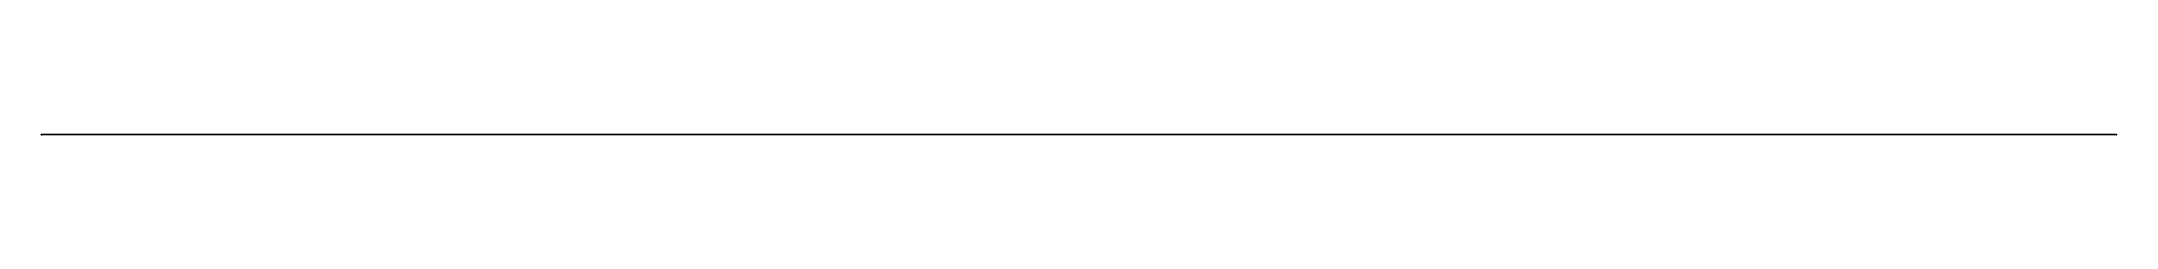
# Model space of a CAD drawing. Header units: centimetres. Extents: x 0 to 31.5, y 0 to 0.
import ezdxf

# ---------------------------------------------------------------- set-up
doc = ezdxf.new("R2010")
doc.units = ezdxf.units.CM
doc.header["$MEASUREMENT"] = 0
doc.layers.add('SwitchPlate v9_JupiterAdvancedStandardLayoutPlate', color=7, linetype='Continuous')
doc.layers.add('SwitchPlate v9_Sketch4', color=7, linetype='Continuous')

msp = doc.modelspace()

# ---------------------------------------------------------------- linework, layer by layer
at = {"layer": 'SwitchPlate v9_JupiterAdvancedStandardLayoutPlate'}
for p, q in [((0, 0, -0.5), (0, 0, -15.7875)), ((0, 0, -15.7875), (0.5, 0, -15.7875)), ((0, 0), (0.5, 0)), ((0, 0, -16.2875), (0.5, 0, -16.2875)), ((0, 0, -16.2875), (0, 0, -15.7875)), ((1.70007, 0, -1.97834), (0, 0, -1.97834)), ((0, 0), (0, 0, -0.5)), ((0.5, 0), (30.98, 0)), ((30.98, 0, -16.2875), (0.5, 0, -16.2875)), ((0.5, 0, -15.7875), (0.5, 0, -16.2875)), ((0.5, 0), (0.5, 0, -0.5)), ((2.16192, 0, -13.6609), (0.76197, 0, -13.6609)), ((0.76197, 0, -13.6609), (0.76197, 0, -15.0608)), ((0.76197, 0, -15.0608), (2.16192, 0, -15.0608)), ((2.16192, 0, -8.89838), (0.76197, 0, -8.89838)), ((0.76197, 0, -10.29831), (2.16192, 0, -10.29831)), ((0.76197, 0, -8.89838), (0.76197, 0, -10.29831)), ((2.16192, 0, -10.80338), (0.76197, 0, -10.80338)), ((0.76197, 0, -10.80338), (0.76197, 0, -12.2033)), ((0.76197, 0, -12.2033), (2.16192, 0, -12.2033)), ((1.00009, 0, -2.67831), (2.40004, 0, -2.67831)), ((2.40004, 0, -1.27836), (1.00009, 0, -1.27836)), ((1.00009, 0, -1.27836), (1.00009, 0, -2.67831)), ((1.00009, 0, -2.67831), (2.40004, 0, -1.27836)), ((2.40004, 0, -2.67831), (1.00009, 0, -1.27836)), ((1.12508, 0, -4.11326), (1.04253, 0, -4.11326)), ((1.04253, 0, -4.11326), (1.04253, 0, -3.83338)), ((1.04253, 0, -3.83338), (1.12508, 0, -3.83338)), ((1.12508, 0, -3.83338), (1.12508, 0, -3.20638)), ((1.80004, 0, -4.43628), (1.12508, 0, -4.43628)), ((1.12508, 0, -3.20638), (1.29761, 0, -3.20638)), ((1.12508, 0, -4.43628), (1.12508, 0, -4.11326)), ((2.63817, 0, -6.99338), (1.23822, 0, -6.99338)), ((1.23822, 0, -6.99338), (1.23822, 0, -8.39331)), ((1.23822, 0, -8.39331), (2.63817, 0, -8.39331)), ((1.29761, 0, -3.08635), (1.62751, 0, -3.08635)), ((1.29761, 0, -3.20638), (1.29761, 0, -3.08635)), ((1.4762, 0, -5.08838), (1.4762, 0, -6.48831)), ((1.4762, 0, -6.48831), (2.87629, 0, -6.48831)), ((2.87629, 0, -5.08838), (1.4762, 0, -5.08838)), ((1.62751, 0, -3.20638), (1.80004, 0, -3.20638)), ((1.62751, 0, -3.08635), (1.62751, 0, -3.20638)), ((1.70007, 0, -1.97834), (1.70007, 0)), ((1.80004, 0, -3.65327), (1.95259, 0, -3.65327)), ((1.80004, 0, -4.11326), (1.80004, 0, -4.43628)), ((1.95259, 0, -4.11326), (1.80004, 0, -4.11326)), ((1.80004, 0, -3.20638), (1.80004, 0, -3.65327)), ((1.95259, 0, -3.65327), (1.95259, 0, -3.18336)), ((3.35254, 0, -4.5833), (1.95259, 0, -4.5833)), ((1.95259, 0, -3.18336), (3.35254, 0, -3.18336)), ((1.95259, 0, -4.5833), (1.95259, 0, -4.11326)), ((2.16192, 0, -15.0608), (2.16192, 0, -13.6609)), ((2.16192, 0, -10.29831), (2.16192, 0, -8.89838)), ((2.16192, 0, -12.2033), (2.16192, 0, -10.80338)), ((2.40004, 0, -2.67831), (2.40004, 0, -1.27836)), ((2.63817, 0, -8.39331), (2.63817, 0, -6.99338)), ((4.0669, 0, -13.6609), (2.66697, 0, -13.6609)), ((2.66697, 0, -15.0608), (4.0669, 0, -15.0608)), ((2.66697, 0, -13.6609), (2.66697, 0, -15.0608)), ((2.66697, 0, -10.29831), (4.0669, 0, -10.29831)), ((4.0669, 0, -8.89838), (2.66697, 0, -8.89838)), ((2.66697, 0, -8.89838), (2.66697, 0, -10.29831)), ((2.66697, 0, -12.2033), (4.0669, 0, -12.2033)), ((2.66697, 0, -10.80338), (2.66697, 0, -12.2033)), ((4.0669, 0, -10.80338), (2.66697, 0, -10.80338)), ((2.87629, 0, -6.48831), (2.87629, 0, -5.08838)), ((3.35254, 0, -3.65327), (3.50509, 0, -3.65327)), ((3.35254, 0, -3.18336), (3.35254, 0, -3.65327)), ((3.35254, 0, -4.11326), (3.35254, 0, -4.5833)), ((3.50509, 0, -4.11326), (3.35254, 0, -4.11326)), ((3.3812, 0, -2.67831), (4.78128, 0, -2.67831)), ((4.78128, 0, -1.27836), (3.3812, 0, -1.27836)), ((3.3812, 0, -1.27836), (3.3812, 0, -2.67831)), ((4.18004, 0, -4.43628), (3.50509, 0, -4.43628)), ((3.50509, 0, -4.43628), (3.50509, 0, -4.11326)), ((3.50509, 0, -3.65327), (3.50509, 0, -3.20638)), ((3.50509, 0, -3.20638), (3.67748, 0, -3.20638)), ((5.0194, 0, -6.99338), (3.61947, 0, -6.99338)), ((3.61947, 0, -8.39331), (5.0194, 0, -8.39331)), ((3.61947, 0, -6.99338), (3.61947, 0, -8.39331)), ((3.67748, 0, -3.08635), (4.00752, 0, -3.08635)), ((3.67748, 0, -3.20638), (3.67748, 0, -3.08635)), ((4.00752, 0, -3.08635), (4.00752, 0, -3.20638)), ((4.00752, 0, -3.20638), (4.18004, 0, -3.20638)), ((4.0669, 0, -15.0608), (4.0669, 0, -13.6609)), ((4.0669, 0, -10.29831), (4.0669, 0, -8.89838)), ((4.0669, 0, -12.2033), (4.0669, 0, -10.80338)), ((4.09572, 0, -6.48831), (5.49565, 0, -6.48831)), ((5.49565, 0, -5.08838), (4.09572, 0, -5.08838)), ((4.09572, 0, -5.08838), (4.09572, 0, -6.48831)), ((4.18004, 0, -3.20638), (4.18004, 0, -3.83338)), ((4.18004, 0, -3.83338), (4.26259, 0, -3.83338)), ((4.26259, 0, -4.11326), (4.18004, 0, -4.11326)), ((4.18004, 0, -4.11326), (4.18004, 0, -4.43628)), ((4.26259, 0, -3.83338), (4.26259, 0, -4.11326)), ((4.57197, 0, -15.0608), (5.9719, 0, -15.0608)), ((5.9719, 0, -13.6609), (4.57197, 0, -13.6609)), ((4.57197, 0, -13.6609), (4.57197, 0, -15.0608)), ((4.57197, 0, -8.89838), (4.57197, 0, -10.29831)), ((4.57197, 0, -10.29831), (5.9719, 0, -10.29831)), ((5.9719, 0, -8.89838), (4.57197, 0, -8.89838)), ((5.9719, 0, -10.80338), (4.57197, 0, -10.80338)), ((4.57197, 0, -10.80338), (4.57197, 0, -12.2033)), ((4.57197, 0, -12.2033), (5.9719, 0, -12.2033)), ((4.78128, 0, -2.67831), (4.78128, 0, -1.27836)), ((5.0194, 0, -8.39331), (5.0194, 0, -6.99338)), ((6.44815, 0, -3.18336), (5.04822, 0, -3.18336)), ((5.04822, 0, -3.18336), (5.04822, 0, -4.5833)), ((5.04822, 0, -4.5833), (6.44815, 0, -4.5833)), ((5.49565, 0, -6.48831), (5.49565, 0, -5.08838)), ((5.52447, 0, -6.99338), (5.52447, 0, -8.39331)), ((5.52447, 0, -8.39331), (6.9244, 0, -8.39331)), ((6.9244, 0, -6.99338), (5.52447, 0, -6.99338)), ((7.16253, 0, -1.27836), (5.7626, 0, -1.27836)), ((5.7626, 0, -1.27836), (5.7626, 0, -2.67831)), ((5.7626, 0, -2.67831), (7.16253, 0, -2.67831)), ((5.9719, 0, -15.0608), (5.9719, 0, -13.6609)), ((5.9719, 0, -10.29831), (5.9719, 0, -8.89838)), ((5.9719, 0, -12.2033), (5.9719, 0, -10.80338)), ((6.00072, 0, -6.48831), (7.40065, 0, -6.48831)), ((7.40065, 0, -5.08838), (6.00072, 0, -5.08838)), ((6.00072, 0, -5.08838), (6.00072, 0, -6.48831)), ((6.44815, 0, -4.5833), (6.44815, 0, -3.18336)), ((7.8769, 0, -13.6609), (6.47697, 0, -13.6609)), ((6.47697, 0, -13.6609), (6.47697, 0, -15.0608)), ((7.8769, 0, -8.89838), (6.47697, 0, -8.89838)), ((6.47697, 0, -10.29831), (7.8769, 0, -10.29831)), ((6.47697, 0, -8.89838), (6.47697, 0, -10.29831)), ((7.8769, 0, -10.80338), (6.47697, 0, -10.80338)), ((6.47697, 0, -12.2033), (7.8769, 0, -12.2033)), ((6.47697, 0, -10.80338), (6.47697, 0, -12.2033)), ((6.47697, 0, -15.0608), (7.8769, 0, -15.0608)), ((6.9244, 0, -8.39331), (6.9244, 0, -6.99338)), ((6.95322, 0, -4.5833), (8.35315, 0, -4.5833)), ((8.35315, 0, -3.18336), (6.95322, 0, -3.18336)), ((6.95322, 0, -3.18336), (6.95322, 0, -4.5833)), ((7.16253, 0, -2.67831), (7.16253, 0, -1.27836)), ((7.40065, 0, -6.48831), (7.40065, 0, -5.08838)), ((7.42947, 0, -8.39331), (8.8294, 0, -8.39331)), ((8.8294, 0, -6.99338), (7.42947, 0, -6.99338)), ((7.42947, 0, -6.99338), (7.42947, 0, -8.39331)), ((7.8769, 0, -10.29831), (7.8769, 0, -8.89838)), ((7.8769, 0, -12.2033), (7.8769, 0, -10.80338)), ((7.8769, 0, -15.0608), (7.8769, 0, -13.6609)), ((7.90572, 0, -5.08838), (7.90572, 0, -6.48831)), ((9.30565, 0, -5.08838), (7.90572, 0, -5.08838)), ((7.90572, 0, -6.48831), (9.30565, 0, -6.48831)), ((8.18629, 0, -2.2084), (8.18629, 0, -1.92838)), ((8.18629, 0, -1.92838), (8.2687, 0, -1.92838)), ((8.2687, 0, -2.2084), (8.18629, 0, -2.2084)), ((8.94381, 0, -2.53128), (8.2687, 0, -2.53128)), ((8.2687, 0, -1.30138), (8.4412, 0, -1.30138)), ((8.2687, 0, -2.53128), (8.2687, 0, -2.2084)), ((8.2687, 0, -1.92838), (8.2687, 0, -1.30138)), ((8.35315, 0, -4.5833), (8.35315, 0, -3.18336)), ((8.38197, 0, -10.29831), (9.7819, 0, -10.29831)), ((9.7819, 0, -8.89838), (8.38197, 0, -8.89838)), ((8.38197, 0, -8.89838), (8.38197, 0, -10.29831)), ((8.38197, 0, -10.80338), (8.38197, 0, -12.2033)), ((8.38197, 0, -12.2033), (9.7819, 0, -12.2033)), ((9.7819, 0, -10.80338), (8.38197, 0, -10.80338)), ((8.38197, 0, -15.0608), (9.7819, 0, -15.0608)), ((8.38197, 0, -13.6609), (8.38197, 0, -15.0608)), ((9.7819, 0, -13.6609), (8.38197, 0, -13.6609)), ((8.4412, 0, -1.18135), (8.77126, 0, -1.18135)), ((8.4412, 0, -1.30138), (8.4412, 0, -1.18135)), ((8.77126, 0, -1.30138), (8.94381, 0, -1.30138)), ((8.77126, 0, -1.18135), (8.77126, 0, -1.30138)), ((8.8294, 0, -8.39331), (8.8294, 0, -6.99338)), ((8.85822, 0, -4.5833), (10.25815, 0, -4.5833)), ((10.25815, 0, -3.18336), (8.85822, 0, -3.18336)), ((8.85822, 0, -3.18336), (8.85822, 0, -4.5833)), ((12.9062, 0, -2.2084), (8.94381, 0, -2.2084)), ((8.94381, 0, -1.74827), (12.9062, 0, -1.74827)), ((8.94381, 0, -2.2084), (8.94381, 0, -2.53128)), ((8.94381, 0, -1.30138), (8.94381, 0, -1.74827)), ((9.30565, 0, -6.48831), (9.30565, 0, -5.08838)), ((10.7344, 0, -6.99338), (9.33447, 0, -6.99338)), ((9.33447, 0, -6.99338), (9.33447, 0, -8.39331)), ((9.33447, 0, -8.39331), (10.7344, 0, -8.39331)), ((9.7819, 0, -10.29831), (9.7819, 0, -8.89838)), ((9.7819, 0, -12.2033), (9.7819, 0, -10.80338)), ((9.7819, 0, -15.0608), (9.7819, 0, -13.6609)), ((9.81072, 0, -6.48831), (11.2107, 0, -6.48831)), ((9.81072, 0, -5.08838), (9.81072, 0, -6.48831)), ((11.2107, 0, -5.08838), (9.81072, 0, -5.08838)), ((10.25815, 0, -4.5833), (10.25815, 0, -3.18336)), ((10.28683, 0, -8.89838), (10.28683, 0, -10.29831)), ((11.6869, 0, -8.89838), (10.28683, 0, -8.89838)), ((10.28683, 0, -10.29831), (11.6869, 0, -10.29831)), ((10.28683, 0, -10.80338), (10.28683, 0, -12.2033)), ((10.28683, 0, -12.2033), (11.6869, 0, -12.2033)), ((11.6869, 0, -10.80338), (10.28683, 0, -10.80338)), ((11.6869, 0, -13.6609), (10.28683, 0, -13.6609)), ((10.28683, 0, -13.6609), (10.28683, 0, -15.0608)), ((10.28683, 0, -15.0608), (11.6869, 0, -15.0608)), ((10.7344, 0, -8.39331), (10.7344, 0, -6.99338)), ((10.7632, 0, -3.18336), (10.7632, 0, -4.5833)), ((12.1632, 0, -3.18336), (10.7632, 0, -3.18336)), ((10.7632, 0, -4.5833), (12.1632, 0, -4.5833)), ((11.2107, 0, -6.48831), (11.2107, 0, -5.08838)), ((11.2395, 0, -8.39331), (12.6394, 0, -8.39331)), ((12.6394, 0, -6.99338), (11.2395, 0, -6.99338)), ((11.2395, 0, -6.99338), (11.2395, 0, -8.39331)), ((11.6869, 0, -10.29831), (11.6869, 0, -8.89838)), ((11.6869, 0, -12.2033), (11.6869, 0, -10.80338)), ((11.6869, 0, -15.0608), (11.6869, 0, -13.6609)), ((11.7157, 0, -6.48831), (13.1157, 0, -6.48831)), ((13.1157, 0, -5.08838), (11.7157, 0, -5.08838)), ((11.7157, 0, -5.08838), (11.7157, 0, -6.48831)), ((12.1632, 0, -4.5833), (12.1632, 0, -3.18336)), ((12.1918, 0, -10.29831), (13.5919, 0, -10.29831)), ((12.1918, 0, -8.89838), (12.1918, 0, -10.29831)), ((13.5919, 0, -8.89838), (12.1918, 0, -8.89838)), ((12.1918, 0, -10.80338), (12.1918, 0, -12.2033)), ((12.1918, 0, -12.2033), (13.5919, 0, -12.2033)), ((12.1918, 0, -15.0608), (13.5919, 0, -15.0608)), ((13.5919, 0, -10.80338), (12.1918, 0, -10.80338)), ((12.1918, 0, -13.6609), (12.1918, 0, -15.0608)), ((13.5919, 0, -13.6609), (12.1918, 0, -13.6609)), ((12.6394, 0, -8.39331), (12.6394, 0, -6.99338)), ((14.0682, 0, -3.18336), (12.6682, 0, -3.18336)), ((12.6682, 0, -4.5833), (14.0682, 0, -4.5833)), ((12.6682, 0, -3.18336), (12.6682, 0, -4.5833)), ((12.9062, 0, -2.67831), (12.9062, 0, -2.2084)), ((12.9062, 0, -1.27836), (14.3063, 0, -1.27836)), ((12.9062, 0, -1.74827), (12.9062, 0, -1.27836)), ((14.3063, 0, -2.67831), (12.9062, 0, -2.67831)), ((13.1157, 0, -6.48831), (13.1157, 0, -5.08838)), ((13.1445, 0, -6.99338), (13.1445, 0, -8.39331)), ((14.5444, 0, -6.99338), (13.1445, 0, -6.99338)), ((13.1445, 0, -8.39331), (14.5444, 0, -8.39331)), ((13.5919, 0, -10.29831), (13.5919, 0, -8.89838)), ((13.5919, 0, -15.0608), (13.5919, 0, -13.6609)), ((13.5919, 0, -12.2033), (13.5919, 0, -10.80338)), ((13.6207, 0, -6.48831), (15.0207, 0, -6.48831)), ((15.0207, 0, -5.08838), (13.6207, 0, -5.08838)), ((13.6207, 0, -5.08838), (13.6207, 0, -6.48831)), ((14.0682, 0, -4.5833), (14.0682, 0, -3.18336)), ((14.097, 0, -10.29831), (15.4969, 0, -10.29831)), ((15.4969, 0, -8.89838), (14.097, 0, -8.89838)), ((14.097, 0, -8.89838), (14.097, 0, -10.29831)), ((14.097, 0, -12.2033), (15.4969, 0, -12.2033)), ((15.4969, 0, -10.80338), (14.097, 0, -10.80338)), ((14.097, 0, -15.0608), (15.4969, 0, -15.0608)), ((15.4969, 0, -13.6609), (14.097, 0, -13.6609)), ((14.097, 0, -13.6609), (14.097, 0, -15.0608)), ((14.097, 0, -10.80338), (14.097, 0, -12.2033)), ((18.2687, 0, -2.2084), (14.3063, 0, -2.2084)), ((14.3063, 0, -2.2084), (14.3063, 0, -2.67831)), ((14.3063, 0, -1.74827), (18.2687, 0, -1.74827)), ((14.3063, 0, -1.27836), (14.3063, 0, -1.74827)), ((14.5444, 0, -8.39331), (14.5444, 0, -6.99338)), ((15.9732, 0, -3.18336), (14.5732, 0, -3.18336)), ((14.5732, 0, -3.18336), (14.5732, 0, -4.5833)), ((14.5732, 0, -4.5833), (15.9732, 0, -4.5833)), ((15.0207, 0, -6.48831), (15.0207, 0, -5.08838)), ((15.0495, 0, -8.39331), (16.4494, 0, -8.39331)), ((15.0495, 0, -6.99338), (15.0495, 0, -8.39331)), ((16.4494, 0, -6.99338), (15.0495, 0, -6.99338)), ((15.4969, 0, -10.29831), (15.4969, 0, -8.89838)), ((15.4969, 0, -12.2033), (15.4969, 0, -10.80338)), ((15.4969, 0, -15.0608), (15.4969, 0, -13.6609)), ((15.5257, 0, -5.08838), (15.5257, 0, -6.48831)), ((16.9257, 0, -5.08838), (15.5257, 0, -5.08838)), ((15.5257, 0, -6.48831), (16.9257, 0, -6.48831)), ((15.9732, 0, -4.5833), (15.9732, 0, -3.18336)), ((16.002, 0, -8.89838), (16.002, 0, -10.29831)), ((16.002, 0, -10.29831), (17.4019, 0, -10.29831)), ((17.4019, 0, -8.89838), (16.002, 0, -8.89838)), ((16.002, 0, -12.2033), (17.4019, 0, -12.2033)), ((17.4019, 0, -10.80338), (16.002, 0, -10.80338)), ((16.002, 0, -10.80338), (16.002, 0, -12.2033)), ((16.002, 0, -15.0608), (17.4019, 0, -15.0608)), ((17.4019, 0, -13.6609), (16.002, 0, -13.6609)), ((16.002, 0, -13.6609), (16.002, 0, -15.0608)), ((16.4494, 0, -8.39331), (16.4494, 0, -6.99338)), ((16.4782, 0, -4.5833), (17.8782, 0, -4.5833)), ((17.8782, 0, -3.18336), (16.4782, 0, -3.18336)), ((16.4782, 0, -3.18336), (16.4782, 0, -4.5833)), ((16.9257, 0, -6.48831), (16.9257, 0, -5.08838)), ((16.9545, 0, -8.39331), (18.3544, 0, -8.39331)), ((16.9545, 0, -6.99338), (16.9545, 0, -8.39331)), ((18.3544, 0, -6.99338), (16.9545, 0, -6.99338)), ((17.4019, 0, -10.29831), (17.4019, 0, -8.89838)), ((17.4019, 0, -12.2033), (17.4019, 0, -10.80338)), ((17.4019, 0, -15.0608), (17.4019, 0, -13.6609)), ((18.8307, 0, -5.08838), (17.4307, 0, -5.08838)), ((17.4307, 0, -5.08838), (17.4307, 0, -6.48831)), ((17.4307, 0, -6.48831), (18.8307, 0, -6.48831)), ((17.8782, 0, -4.5833), (17.8782, 0, -3.18336)), ((17.907, 0, -10.29831), (19.3069, 0, -10.29831)), ((17.907, 0, -8.89838), (17.907, 0, -10.29831)), ((19.3069, 0, -8.89838), (17.907, 0, -8.89838)), ((17.907, 0, -10.80338), (17.907, 0, -12.2033)), ((17.907, 0, -12.2033), (19.3069, 0, -12.2033)), ((19.3069, 0, -10.80338), (17.907, 0, -10.80338)), ((17.907, 0, -13.6609), (17.907, 0, -15.0608)), ((19.3069, 0, -13.6609), (17.907, 0, -13.6609)), ((17.907, 0, -15.0608), (19.3069, 0, -15.0608)), ((18.2687, 0, -2.53128), (18.2687, 0, -2.2084)), ((18.9438, 0, -2.53128), (18.2687, 0, -2.53128)), ((18.2687, 0, -1.30138), (18.4412, 0, -1.30138)), ((18.2687, 0, -1.74827), (18.2687, 0, -1.30138)), ((18.3544, 0, -8.39331), (18.3544, 0, -6.99338)), ((18.3832, 0, -3.18336), (18.3832, 0, -4.5833)), ((18.3832, 0, -4.5833), (19.7832, 0, -4.5833)), ((19.7832, 0, -3.18336), (18.3832, 0, -3.18336)), ((18.4412, 0, -1.30138), (18.4412, 0, -1.18135)), ((18.4412, 0, -1.18135), (18.7713, 0, -1.18135)), ((18.7713, 0, -1.18135), (18.7713, 0, -1.30138)), ((18.7713, 0, -1.30138), (18.9438, 0, -1.30138)), ((18.8307, 0, -6.48831), (18.8307, 0, -5.08838)), ((18.8595, 0, -6.99338), (18.8595, 0, -8.39331)), ((18.8595, 0, -8.39331), (20.2594, 0, -8.39331)), ((20.2594, 0, -6.99338), (18.8595, 0, -6.99338)), ((19.0262, 0, -2.2084), (18.9438, 0, -2.2084)), ((18.9438, 0, -1.30138), (18.9438, 0, -1.92838)), ((18.9438, 0, -1.92838), (19.0262, 0, -1.92838)), ((18.9438, 0, -2.2084), (18.9438, 0, -2.53128)), ((19.0262, 0, -1.92838), (19.0262, 0, -2.2084)), ((19.3069, 0, -10.29831), (19.3069, 0, -8.89838)), ((19.3069, 0, -12.2033), (19.3069, 0, -10.80338)), ((19.3069, 0, -15.0608), (19.3069, 0, -13.6609)), ((19.3357, 0, -6.48831), (20.7357, 0, -6.48831)), ((20.7357, 0, -5.08838), (19.3357, 0, -5.08838)), ((19.3357, 0, -5.08838), (19.3357, 0, -6.48831)), ((19.7832, 0, -4.5833), (19.7832, 0, -3.18336)), ((19.812, 0, -10.29831), (21.2119, 0, -10.29831)), ((19.812, 0, -8.89838), (19.812, 0, -10.29831)), ((21.2119, 0, -8.89838), (19.812, 0, -8.89838)), ((19.812, 0, -12.2033), (21.2119, 0, -12.2033)), ((21.2119, 0, -10.80338), (19.812, 0, -10.80338)), ((19.812, 0, -10.80338), (19.812, 0, -12.2033)), ((21.2119, 0, -1.27836), (19.812, 0, -1.27836)), ((19.812, 0, -2.67831), (21.2119, 0, -2.67831)), ((19.812, 0, -1.27836), (19.812, 0, -2.67831)), ((20.2594, 0, -8.39331), (20.2594, 0, -6.99338)), ((21.6882, 0, -3.18336), (20.2882, 0, -3.18336)), ((20.2882, 0, -4.5833), (21.6882, 0, -4.5833)), ((20.2882, 0, -3.18336), (20.2882, 0, -4.5833)), ((20.7357, 0, -6.48831), (20.7357, 0, -5.08838)), ((20.7645, 0, -8.39331), (22.1644, 0, -8.39331)), ((20.7645, 0, -6.99338), (20.7645, 0, -8.39331)), ((22.1644, 0, -6.99338), (20.7645, 0, -6.99338)), ((21.2119, 0, -10.29831), (21.2119, 0, -8.89838)), ((21.2119, 0, -12.2033), (21.2119, 0, -10.80338)), ((21.2119, 0, -2.67831), (21.2119, 0, -1.27836)), ((22.6407, 0, -5.08838), (21.2407, 0, -5.08838)), ((21.2407, 0, -6.48831), (22.6407, 0, -6.48831)), ((21.2407, 0, -5.08838), (21.2407, 0, -6.48831)), ((21.6882, 0, -4.5833), (21.6882, 0, -3.18336)), ((21.717, 0, -2.67831), (23.1169, 0, -2.67831)), ((23.1169, 0, -1.27836), (21.717, 0, -1.27836)), ((21.717, 0, -1.27836), (21.717, 0, -2.67831)), ((21.717, 0, -10.29831), (23.1169, 0, -10.29831)), ((21.717, 0, -8.89838), (21.717, 0, -10.29831)), ((23.1169, 0, -8.89838), (21.717, 0, -8.89838)), ((23.1169, 0, -10.80338), (21.717, 0, -10.80338)), ((21.717, 0, -12.2033), (23.1169, 0, -12.2033)), ((21.717, 0, -10.80338), (21.717, 0, -12.2033)), ((23.1169, 0, -13.6609), (21.717, 0, -13.6609)), ((21.717, 0, -13.6609), (21.717, 0, -15.0608)), ((21.717, 0, -15.0608), (23.1169, 0, -15.0608)), ((22.1644, 0, -8.39331), (22.1644, 0, -6.99338)), ((22.1932, 0, -4.5833), (23.5932, 0, -4.5833)), ((23.5932, 0, -3.18336), (22.1932, 0, -3.18336)), ((22.1932, 0, -3.18336), (22.1932, 0, -4.5833)), ((22.6407, 0, -6.48831), (22.6407, 0, -5.08838)), ((22.6695, 0, -8.39331), (24.0694, 0, -8.39331)), ((24.0694, 0, -6.99338), (22.6695, 0, -6.99338)), ((22.6695, 0, -6.99338), (22.6695, 0, -8.39331)), ((23.1169, 0, -10.29831), (23.1169, 0, -8.89838)), ((23.1169, 0, -12.2033), (23.1169, 0, -10.80338)), ((23.1169, 0, -15.0608), (23.1169, 0, -13.6609)), ((23.1169, 0, -2.67831), (23.1169, 0, -1.27836)), ((23.1457, 0, -6.48831), (24.5457, 0, -6.48831)), ((24.5457, 0, -5.08838), (23.1457, 0, -5.08838)), ((23.1457, 0, -5.08838), (23.1457, 0, -6.48831)), ((23.5932, 0, -4.5833), (23.5932, 0, -3.18336)), ((23.622, 0, -1.27836), (23.622, 0, -2.67831)), ((25.0219, 0, -1.27836), (23.622, 0, -1.27836)), ((23.622, 0, -2.67831), (25.0219, 0, -2.67831)), ((23.622, 0, -10.29831), (25.0219, 0, -10.29831)), ((25.0219, 0, -8.89838), (23.622, 0, -8.89838)), ((23.622, 0, -8.89838), (23.622, 0, -10.29831)), ((25.0219, 0, -10.80338), (23.622, 0, -10.80338)), ((23.622, 0, -10.80338), (23.622, 0, -12.2033)), ((23.622, 0, -12.2033), (25.0219, 0, -12.2033)), ((23.622, 0, -15.0608), (25.0219, 0, -15.0608)), ((25.0219, 0, -13.6609), (23.622, 0, -13.6609)), ((23.622, 0, -13.6609), (23.622, 0, -15.0608)), ((24.0694, 0, -8.39331), (24.0694, 0, -6.99338)), ((24.5457, 0, -6.48831), (24.5457, 0, -5.08838)), ((24.5745, 0, -8.39331), (25.9744, 0, -8.39331)), ((25.9744, 0, -6.99338), (24.5745, 0, -6.99338)), ((24.5745, 0, -6.99338), (24.5745, 0, -8.39331)), ((24.8126, 0, -4.5833), (26.2125, 0, -4.5833)), ((24.8126, 0, -3.18336), (24.8126, 0, -4.5833)), ((26.2125, 0, -3.18336), (24.8126, 0, -3.18336)), ((25.0219, 0, -2.67831), (25.0219, 0, -1.27836)), ((25.0219, 0, -10.29831), (25.0219, 0, -8.89838)), ((25.0219, 0, -12.2033), (25.0219, 0, -10.80338)), ((25.0219, 0, -15.0608), (25.0219, 0, -13.6609)), ((25.3313, 0, -5.73837), (25.4137, 0, -5.73837)), ((25.3313, 0, -6.01826), (25.3313, 0, -5.73837)), ((25.4137, 0, -6.01826), (25.3313, 0, -6.01826)), ((25.4137, 0, -5.11138), (25.5862, 0, -5.11138)), ((25.4137, 0, -5.73837), (25.4137, 0, -5.11138)), ((26.0888, 0, -6.34127), (25.4137, 0, -6.34127)), ((25.4137, 0, -6.34127), (25.4137, 0, -6.01826)), ((26.9269, 0, -10.80338), (25.527, 0, -10.80338)), ((25.527, 0, -10.80338), (25.527, 0, -12.2033)), ((25.527, 0, -12.2033), (26.9269, 0, -12.2033)), ((25.527, 0, -13.6609), (25.527, 0, -15.0608)), ((26.9269, 0, -13.6609), (25.527, 0, -13.6609)), ((25.527, 0, -15.0608), (26.9269, 0, -15.0608)), ((25.527, 0, -2.67831), (26.9269, 0, -2.67831)), ((26.9269, 0, -1.27836), (25.527, 0, -1.27836)), ((25.527, 0, -1.27836), (25.527, 0, -2.67831)), ((25.5694, 0, -9.54837), (25.652, 0, -9.54837)), ((25.652, 0, -9.82826), (25.5694, 0, -9.82826)), ((25.5694, 0, -9.82826), (25.5694, 0, -9.54837)), ((25.5862, 0, -5.11138), (25.5862, 0, -4.99136)), ((25.5862, 0, -4.99136), (25.9161, 0, -4.99136)), ((25.652, 0, -10.15127), (25.652, 0, -9.82826)), ((26.3269, 0, -10.15127), (25.652, 0, -10.15127)), ((25.652, 0, -8.92138), (25.8243, 0, -8.92138)), ((25.652, 0, -9.54837), (25.652, 0, -8.92138)), ((25.8243, 0, -8.92138), (25.8243, 0, -8.80136)), ((25.8243, 0, -8.80136), (26.1544, 0, -8.80136)), ((25.9161, 0, -5.11138), (26.0888, 0, -5.11138)), ((25.9161, 0, -4.99136), (25.9161, 0, -5.11138)), ((25.9744, 0, -8.39331), (25.9744, 0, -6.99338)), ((26.2412, 0, -6.01826), (26.0888, 0, -6.01826)), ((26.0888, 0, -5.55828), (26.2412, 0, -5.55828)), ((26.0888, 0, -6.01826), (26.0888, 0, -6.34127)), ((26.0888, 0, -5.11138), (26.0888, 0, -5.55828)), ((26.1544, 0, -8.92138), (26.3269, 0, -8.92138)), ((26.1544, 0, -8.80136), (26.1544, 0, -8.92138)), ((26.2125, 0, -4.5833), (26.2125, 0, -3.18336)), ((26.2412, 0, -6.48831), (26.2412, 0, -6.01826)), ((27.6413, 0, -6.48831), (26.2412, 0, -6.48831)), ((26.2412, 0, -5.08838), (27.6413, 0, -5.08838)), ((26.2412, 0, -5.55828), (26.2412, 0, -5.08838)), ((26.4795, 0, -9.82826), (26.3269, 0, -9.82826)), ((26.3269, 0, -9.82826), (26.3269, 0, -10.15127)), ((26.3269, 0, -8.92138), (26.3269, 0, -9.36828)), ((26.3269, 0, -9.36828), (26.4795, 0, -9.36828)), ((26.4795, 0, -10.29831), (26.4795, 0, -9.82826)), ((26.4795, 0, -9.36828), (26.4795, 0, -8.89838)), ((26.4795, 0, -8.89838), (27.8794, 0, -8.89838)), ((27.8794, 0, -10.29831), (26.4795, 0, -10.29831)), ((26.9269, 0, -12.2033), (26.9269, 0, -10.80338)), ((26.9269, 0, -15.0608), (26.9269, 0, -13.6609)), ((26.9269, 0, -2.67831), (26.9269, 0, -1.27836)), ((26.9557, 0, -8.39331), (28.3557, 0, -8.39331)), ((28.3557, 0, -6.99338), (26.9557, 0, -6.99338)), ((26.9557, 0, -6.99338), (26.9557, 0, -8.39331)), ((27.432, 0, -2.67831), (28.8319, 0, -2.67831)), ((27.432, 0, -12.2033), (28.8319, 0, -12.2033)), ((27.432, 0, -10.80338), (27.432, 0, -12.2033)), ((28.8319, 0, -10.80338), (27.432, 0, -10.80338)), ((27.432, 0, -15.0608), (28.8319, 0, -15.0608)), ((27.432, 0, -13.6609), (27.432, 0, -15.0608)), ((28.8319, 0, -13.6609), (27.432, 0, -13.6609)), ((27.432, 0, -4.5833), (28.8319, 0, -4.5833)), ((27.432, 0, -3.18336), (27.432, 0, -4.5833)), ((28.8319, 0, -3.18336), (27.432, 0, -3.18336)), ((27.432, 0, -1.27836), (27.432, 0, -2.67831)), ((28.8319, 0, -1.27836), (27.432, 0, -1.27836)), ((27.7937, 0, -6.01826), (27.6413, 0, -6.01826)), ((27.6413, 0, -6.01826), (27.6413, 0, -6.48831)), ((27.6413, 0, -5.08838), (27.6413, 0, -5.55828)), ((27.6413, 0, -5.55828), (27.7937, 0, -5.55828)), ((27.7937, 0, -6.34127), (27.7937, 0, -6.01826)), ((28.4688, 0, -6.34127), (27.7937, 0, -6.34127)), ((27.7937, 0, -5.11138), (27.9662, 0, -5.11138)), ((27.7937, 0, -5.55828), (27.7937, 0, -5.11138)), ((28.032, 0, -9.82826), (27.8794, 0, -9.82826)), ((27.8794, 0, -8.89838), (27.8794, 0, -9.36828)), ((27.8794, 0, -9.82826), (27.8794, 0, -10.29831)), ((27.8794, 0, -9.36828), (28.032, 0, -9.36828)), ((27.9662, 0, -4.99136), (28.2963, 0, -4.99136)), ((27.9662, 0, -5.11138), (27.9662, 0, -4.99136)), ((28.7069, 0, -10.15127), (28.032, 0, -10.15127)), ((28.032, 0, -9.36828), (28.032, 0, -8.92138)), ((28.032, 0, -10.15127), (28.032, 0, -9.82826)), ((28.032, 0, -8.92138), (28.2045, 0, -8.92138)), ((28.2045, 0, -8.80136), (28.5344, 0, -8.80136)), ((28.2045, 0, -8.92138), (28.2045, 0, -8.80136)), ((28.2963, 0, -4.99136), (28.2963, 0, -5.11138)), ((28.2963, 0, -5.11138), (28.4688, 0, -5.11138)), ((28.3557, 0, -8.39331), (28.3557, 0, -6.99338)), ((28.4688, 0, -5.11138), (28.4688, 0, -5.73837)), ((28.4688, 0, -6.01826), (28.4688, 0, -6.34127)), ((28.5512, 0, -6.01826), (28.4688, 0, -6.01826)), ((28.4688, 0, -5.73837), (28.5512, 0, -5.73837)), ((28.5344, 0, -8.92138), (28.7069, 0, -8.92138)), ((28.5344, 0, -8.80136), (28.5344, 0, -8.92138)), ((28.5512, 0, -5.73837), (28.5512, 0, -6.01826)), ((28.7069, 0, -9.54837), (28.7895, 0, -9.54837)), ((28.7895, 0, -9.82826), (28.7069, 0, -9.82826)), ((28.7069, 0, -9.82826), (28.7069, 0, -10.15127)), ((28.7069, 0, -8.92138), (28.7069, 0, -9.54837)), ((28.7895, 0, -9.54837), (28.7895, 0, -9.82826)), ((28.8319, 0, -12.2033), (28.8319, 0, -10.80338)), ((28.8319, 0, -15.0608), (28.8319, 0, -13.6609)), ((28.8319, 0, -2.67831), (28.8319, 0, -1.27836)), ((28.8319, 0, -4.5833), (28.8319, 0, -3.18336)), ((29.337, 0, -6.99338), (29.337, 0, -8.39331)), ((29.337, 0, -2.67831), (30.7369, 0, -2.67831)), ((29.337, 0, -8.39331), (30.7369, 0, -8.39331)), ((30.7369, 0, -6.99338), (29.337, 0, -6.99338)), ((30.7369, 0, -5.08838), (29.337, 0, -5.08838)), ((29.337, 0, -5.08838), (29.337, 0, -6.48831)), ((29.337, 0, -6.48831), (30.7369, 0, -6.48831)), ((30.7369, 0, -1.27836), (29.337, 0, -1.27836)), ((30.7369, 0, -8.89838), (29.337, 0, -8.89838)), ((29.337, 0, -10.29831), (30.7369, 0, -10.29831)), ((29.337, 0, -8.89838), (29.337, 0, -10.29831)), ((30.7369, 0, -10.80338), (29.337, 0, -10.80338)), ((29.337, 0, -10.80338), (29.337, 0, -12.2033)), ((29.337, 0, -12.2033), (30.7369, 0, -12.2033)), ((29.337, 0, -13.6609), (29.337, 0, -15.0608)), ((29.337, 0, -15.0608), (30.7369, 0, -15.0608)), ((30.7369, 0, -13.6609), (29.337, 0, -13.6609)), ((29.337, 0, -4.5833), (30.7369, 0, -4.5833)), ((29.337, 0, -3.18336), (29.337, 0, -4.5833)), ((30.7369, 0, -3.18336), (29.337, 0, -3.18336)), ((29.337, 0, -1.27836), (29.337, 0, -2.67831)), ((29.337, 0, -2.67831), (30.7369, 0, -1.27836)), ((30.7369, 0, -8.39331), (30.7369, 0, -6.99338)), ((30.7369, 0, -6.48831), (30.7369, 0, -5.08838)), ((30.7369, 0, -10.29831), (30.7369, 0, -8.89838)), ((30.7369, 0, -12.2033), (30.7369, 0, -10.80338)), ((30.7369, 0, -15.0608), (30.7369, 0, -13.6609)), ((30.7369, 0, -4.5833), (30.7369, 0, -3.18336)), ((30.7369, 0, -2.67831), (30.7369, 0, -1.27836)), ((31.48, 0), (30.98, 0)), ((31.48, 0, -15.7875), (30.98, 0, -15.7875)), ((30.98, 0), (30.98, 0, -0.5)), ((31.48, 0, -16.2875), (30.98, 0, -16.2875)), ((31.48, 0, -0.5), (31.48, 0, -15.7875)), ((31.48, 0), (31.48, 0, -0.5)), ((31.48, 0, -16.2875), (31.48, 0, -15.7875))]:
    msp.add_line(p, q, dxfattribs=at)
at = {"layer": 'SwitchPlate v9_JupiterAdvancedStandardLayoutPlate', "extrusion": (0, 1, 0)}
for centre in [(-0.5, -0.5), (-0.5, -15.7875), (-8.14528, -8.67142), (-23.36945, -8.67142), (-30.98, -15.7875), (-30.98, -0.5)]:
    msp.add_circle(centre, 0.125, dxfattribs=at)
for centre, start, end in [((-0.5, -15.7875), 270, 360), ((-0.5, -0.5), 360, 90), ((-30.98, -15.7875), 180, 270), ((-30.98, -0.5), 90, 180)]:
    msp.add_arc(centre, 0.5, start, end, dxfattribs=at)
at = {"layer": 'SwitchPlate v9_JupiterAdvancedStandardLayoutPlate'}
for p in [(0, 0), (0, 0), (0, 0), (0, 0, -16.2875), (31.48, 0)]:
    msp.add_point(p, dxfattribs=at)
at = {"layer": 'SwitchPlate v9_Sketch4'}
for p, q in [((0, 0, -16.2875), (0, 0, -15.7875)), ((0, 0), (0, 0, -0.5)), ((0, 0, -16.2875), (0.5, 0, -16.2875)), ((1.70007, 0, -1.97834), (0, 0, -1.97834)), ((0, 0, -15.7875), (0.5, 0, -15.7875)), ((0, 0, -0.5), (0, 0, -15.7875)), ((0, 0), (0.5, 0)), ((30.98, 0, -16.2875), (0.5, 0, -16.2875)), ((0.5, 0, -15.7875), (0.5, 0, -16.2875)), ((0.5, 0), (0.5, 0, -0.5)), ((0.5, 0), (30.98, 0)), ((1.70007, 0, -1.97834), (1.70007, 0)), ((31.48, 0, -15.7875), (30.98, 0, -15.7875)), ((31.48, 0), (30.98, 0)), ((30.98, 0), (30.98, 0, -0.5)), ((31.48, 0, -16.2875), (30.98, 0, -16.2875)), ((31.48, 0), (31.48, 0, -0.5)), ((31.48, 0, -16.2875), (31.48, 0, -15.7875)), ((31.48, 0, -0.5), (31.48, 0, -15.7875))]:
    msp.add_line(p, q, dxfattribs=at)
at = {"layer": 'SwitchPlate v9_Sketch4', "extrusion": (0, 1, 0)}
for centre in [(-0.5, -15.7875), (-0.5, -0.5), (-30.98, -15.7875), (-30.98, -0.5)]:
    msp.add_circle(centre, 0.125, dxfattribs=at)
for centre, start, end in [((-0.5, -0.5), 360, 90), ((-0.5, -15.7875), 270, 360), ((-30.98, -0.5), 90, 180), ((-30.98, -15.7875), 180, 270)]:
    msp.add_arc(centre, 0.5, start, end, dxfattribs=at)
at = {"layer": 'SwitchPlate v9_Sketch4'}
for p in [(0, 0, -16.2875), (0, 0), (0, 0), (0, 0), (0, 0), (31.48, 0)]:
    msp.add_point(p, dxfattribs=at)

doc.saveas('drawing.dxf')
